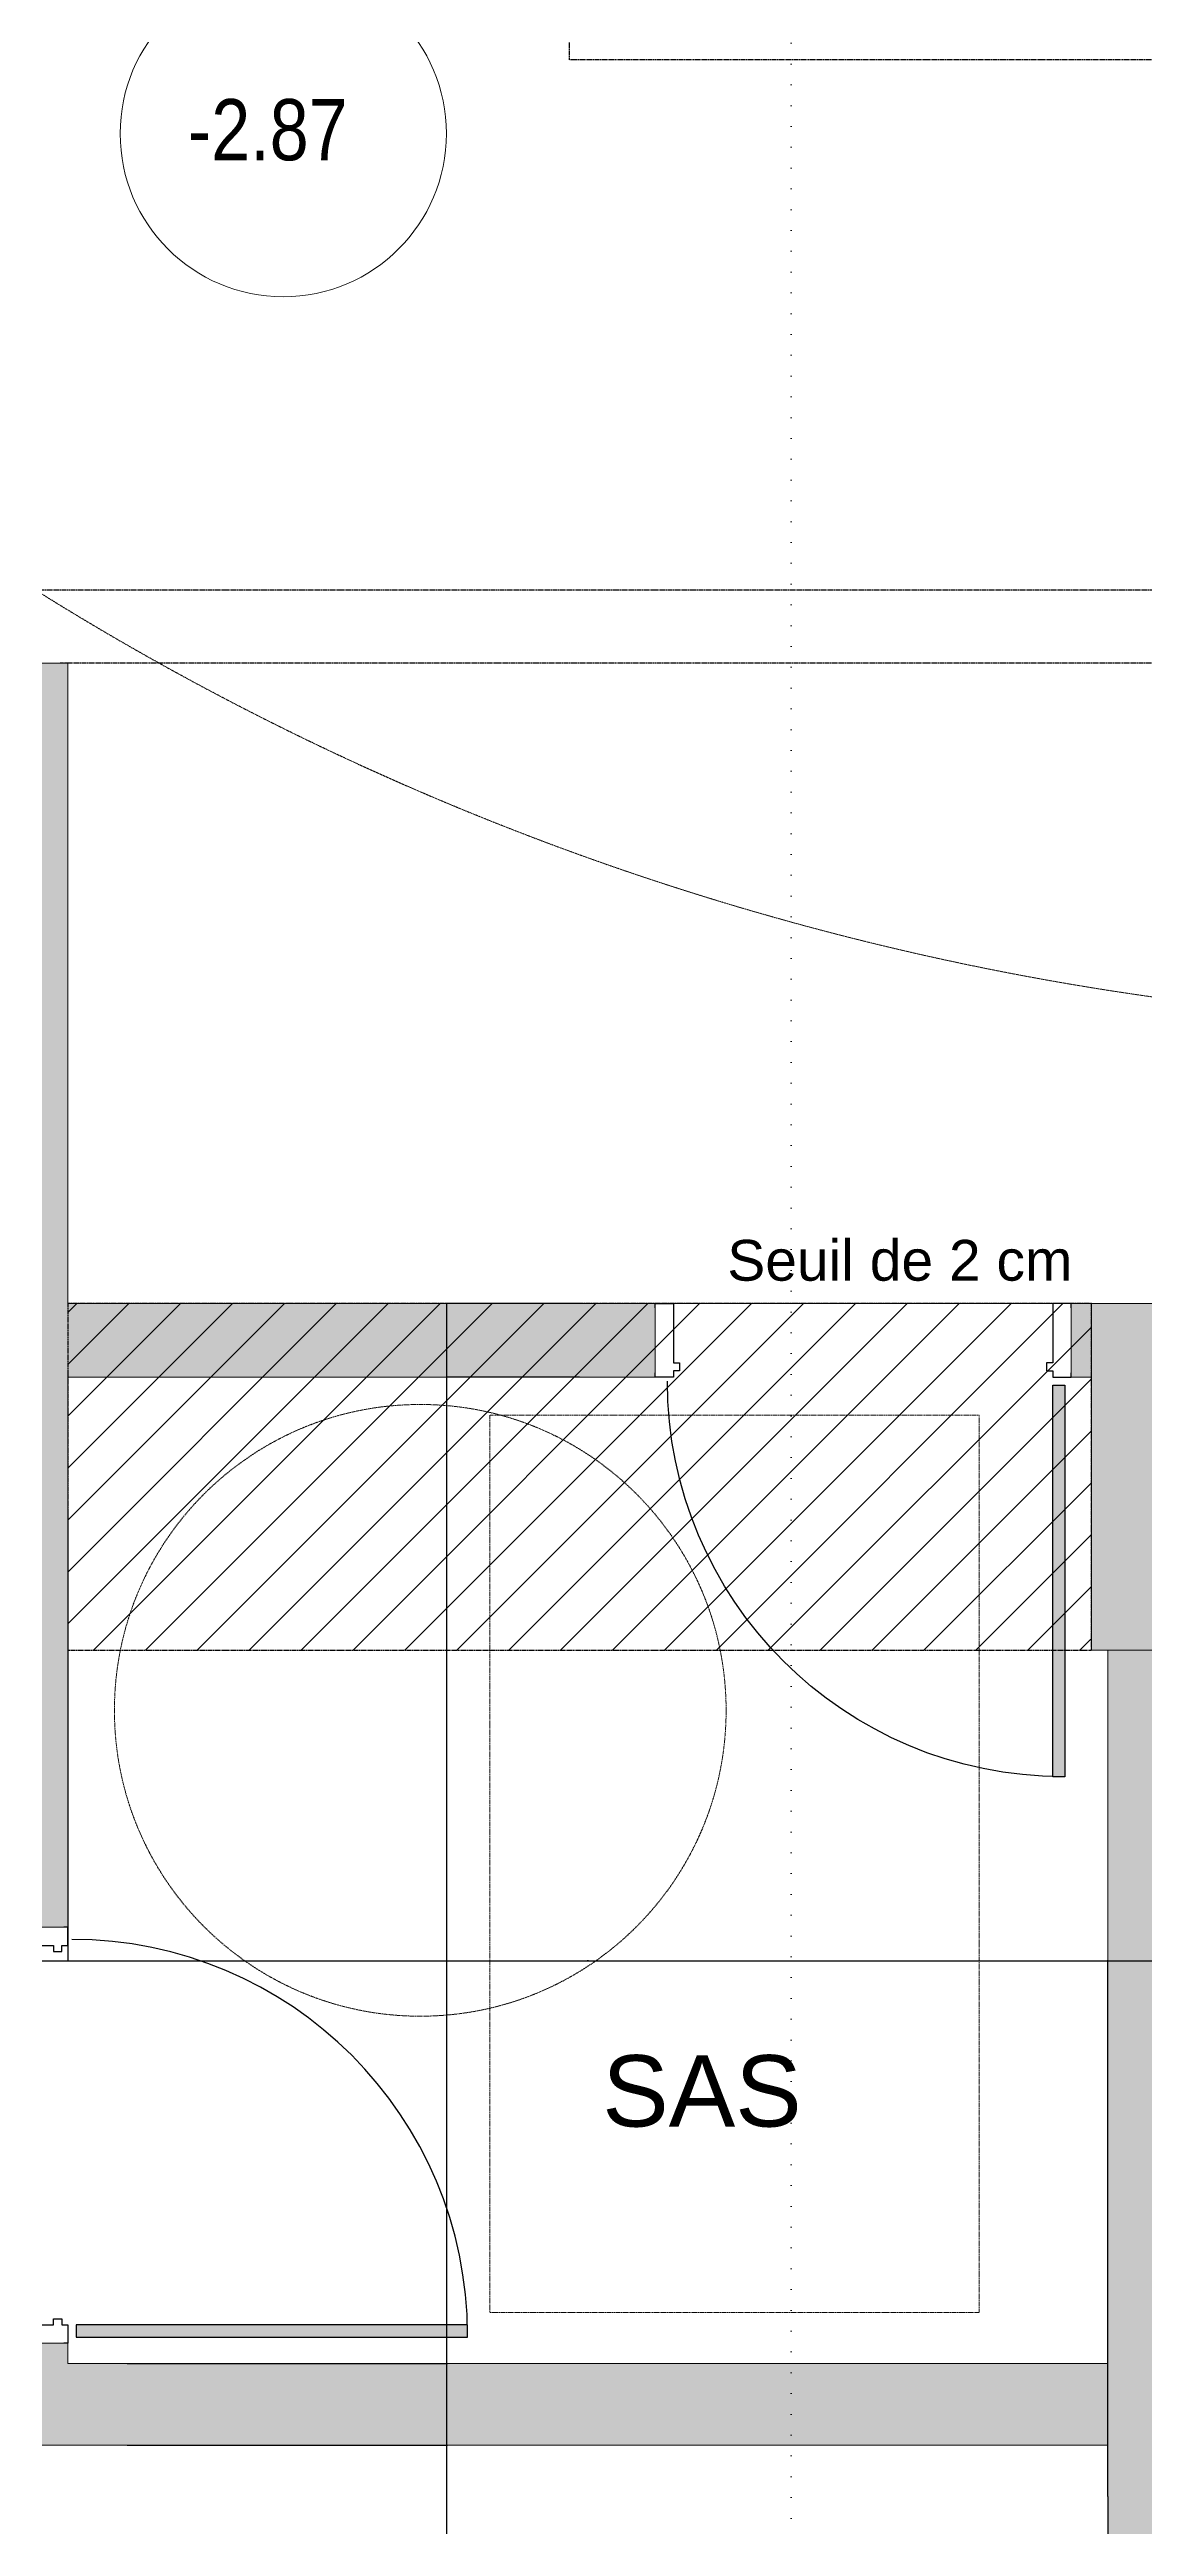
# Model space of a CAD drawing. Header units: centimetres. Extents: x -4990 to 114398, y -61489 to -12305.
# Drawn here: x 57689 to 57958, y -15724 to -15117 of the extents above; entities that cross this region are included whole.
import ezdxf

# ---------------------------------------------------------------- set-up
doc = ezdxf.new("R2010")
doc.units = ezdxf.units.CM
doc.header["$LTSCALE"] = 0.5
for name, pattern in [('Pointillé 1', [0.09, 0.05, -0.04]), ('Pointillé 1_5', [0.125, 0.075, -0.05]), ('Pointillé 3', [0.25, 0.15, -0.1]), ('Points 2', [0.1, 0, -0.1])]:
    doc.linetypes.add(name, pattern=pattern)
doc.layers.get('0').update_dxf_attribs({"linetype": 'CONTINUOUS'})
doc.layers.get('DEFPOINTS').update_dxf_attribs({"linetype": 'CONTINUOUS'})
for name, color, linetype in [('1  Hachures_coupées', 7, 'CONTINUOUS'), ('1  MURS', 7, 'CONTINUOUS'), ('1  Portes', 7, 'CONTINUOUS'), ('1 Poutres', 7, 'CONTINUOUS'), ('6 COMPL 2D', 7, 'CONTINUOUS'), ('6 Compl 2D 2 Détails', 7, 'CONTINUOUS'), ('6 Compl 2D 3 Détails', 7, 'CONTINUOUS'), ('6 Traits de Coupes', 7, 'CONTINUOUS'), ('8  TEXTES', 7, 'CONTINUOUS'), ('9  COTATIONS', 7, 'CONTINUOUS')]:
    doc.layers.add(name, color=color, linetype=linetype)
doc.styles.get("Standard").update_dxf_attribs({"font": 'arial.ttf'})
doc.styles.add('STYLE_GENERE_2', font='')
doc.styles.add('STYLE_GENERE_3', font='')
doc.styles.get('STYLE_GENERE_2').set_extended_font_data('Univers LT 57 Condensed')
doc.styles.get('STYLE_GENERE_3').set_extended_font_data('Arial Occidental')
doc.dimstyles.new('STYLE_GENERE__2', dxfattribs={"dimtxt": 0.1, "dimasz": 0.095, "dimexe": 0.18, "dimexo": 0, "dimgap": 0.09, "dimtad": 1, "dimtih": 1, "dimtoh": 1, "dimdec": 0, "dimlfac": 100, "dimzin": 0, "dimdsep": 46, "dimtxsty": 'STYLE_GENERE_3', "dimblk": 'ARROWHEAD_7', "dimblk1": 'ARROWHEAD_7', "dimblk2": 'ARROWHEAD_7', "dimcen": 0.09, "dimclrd": 7, "dimclre": 7, "dimclrt": 256, "dimadec": 1, "dimazin": 0, "dimtfac": 1, "dimtdec": 4, "dimtmove": 0, "dimatfit": 3, "dimfxl": 1, "dimtolj": 1, "dimtzin": 0, "dimarcsym": 0})
doc.dimstyles.new('STYLE_GENERE__4', dxfattribs={"dimtxt": 0.1, "dimasz": 0.095, "dimexe": 0.18, "dimexo": 0, "dimgap": 0.09, "dimtad": 1, "dimdec": 0, "dimlfac": 100, "dimzin": 0, "dimdsep": 46, "dimtxsty": 'STYLE_GENERE_3', "dimblk": 'ARROWHEAD_7', "dimblk1": 'ARROWHEAD_7', "dimblk2": 'ARROWHEAD_7', "dimcen": 0.09, "dimclrd": 7, "dimclre": 7, "dimclrt": 256, "dimadec": 1, "dimazin": 0, "dimtfac": 1, "dimtdec": 4, "dimtmove": 0, "dimatfit": 3, "dimfxl": 1, "dimtolj": 1, "dimtzin": 0, "dimarcsym": 0})

# ---------------------------------------------------------------- blocks, each defined once
blk = doc.blocks.new('Porte int 1v')
at = {"layer": '1  Hachures_coupées', "linetype": 'Continuous', "lineweight": 0}
blk.add_hatch(color=255, dxfattribs=at).paths.add_polyline_path([(0.495, 0.98), (0.465, 0.98), (0.465, 0.02), (0.495, 0.02)], flags=0)
at = {"layer": '1  Portes', "linetype": 'Continuous'}
for p, q in [((0.495, 0.98), (0.465, 0.98)), ((0.465, 0.98), (0.465, 0.02)), ((0.495, 0.02), (0.495, 0.98)), ((-0.465, 0), (-0.51, 0)), ((-0.51, 0), (-0.51, -0.01)), ((-0.465, -0.015), (-0.465, 0)), ((0.465, 0.02), (0.495, 0.02)), ((0.465, -0.015), (0.465, 0)), ((0.465, 0), (0.51, 0)), ((0.51, 0), (0.51, -0.01)), ((-0.45, -0.015), (-0.465, -0.015)), ((-0.465, -0.2), (-0.465, -0.035)), ((-0.465, -0.035), (-0.45, -0.035)), ((-0.45, -0.035), (-0.45, -0.015)), ((0.45, -0.035), (0.45, -0.015)), ((0.45, -0.015), (0.465, -0.015)), ((0.465, -0.035), (0.45, -0.035)), ((0.465, -0.2), (0.465, -0.035)), ((-0.51, -0.19), (-0.51, -0.2)), ((-0.51, -0.2), (-0.465, -0.2)), ((0.51, -0.2), (0.465, -0.2)), ((0.51, -0.19), (0.51, -0.2))]:
    blk.add_line(p, q, dxfattribs=at)
blk.add_arc((0.49, 0.01), 0.97, 90, 180, dxfattribs=at)
blk = doc.blocks.new('Mur_341_2', base_point=(14.42, 8.3751))
at = {"layer": '1  Hachures_coupées', "linetype": 'Continuous', "lineweight": 0, "true_color": 0x8080c0}
for points in [[(14.22, 5.276), (14.42, 5.276), (14.42, 8.3751), (14.22, 8.1751)], [(14.22, 4.206), (14.42, 4.206), (14.42, 4.256), (14.22, 4.256)]]:
    blk.add_hatch(color=163, dxfattribs=at).paths.add_polyline_path(points, flags=0)
at = {"layer": '1  MURS', "color": 5, "linetype": 'Continuous', "lineweight": 0}
for p, q in [((14.42, 6.8051), (14.42, 8.3751)), ((14.22, 8.1751), (14.22, 5.276)), ((14.42, 5.276), (14.42, 6.6251)), ((14.42, 5.276), (14.22, 5.276)), ((14.42, 4.256), (14.22, 4.256)), ((14.22, 4.256), (14.22, 4.206)), ((14.42, 4.206), (14.42, 4.256))]:
    blk.add_line(p, q, dxfattribs=at)
at = {"layer": '1  Portes', "color": 135, "linetype": 'Continuous', "lineweight": 0, "rotation": 270}
blk.add_blockref('Porte int 1v', (14.42, 4.766), dxfattribs=at)
blk = doc.blocks.new('Mur_331_2', base_point=(16.97, 1.8051))
at = {"layer": '1  Hachures_coupées', "linetype": 'Continuous', "lineweight": 0, "true_color": 0x8080c0}
blk.add_hatch(color=163, dxfattribs=at).paths.add_polyline_path([(17.15, 2.0051), (17.15, 5.9551), (16.97, 5.9551), (16.97, 2.0051)], flags=0)
at = {"layer": '1  MURS', "color": 5, "linetype": 'Continuous', "lineweight": 0}
for p, q in [((16.97, 5.9551), (17.15, 5.9551)), ((16.97, 5.9551), (16.97, 4.206)), ((17.15, 2.0051), (17.15, 5.9551)), ((16.97, 4.006), (16.97, 2.0051))]:
    blk.add_line(p, q, dxfattribs=at)
blk = doc.blocks.new('Porte int 1v_3')
at = {"layer": '1  Hachures_coupées', "linetype": 'Continuous', "lineweight": 0}
blk.add_hatch(color=255, dxfattribs=at).paths.add_polyline_path([(0.495, 0.98), (0.465, 0.98), (0.465, 0.02), (0.495, 0.02)], flags=0)
at = {"layer": '1  Portes', "linetype": 'Continuous'}
for p, q in [((0.495, 0.98), (0.465, 0.98)), ((0.465, 0.98), (0.465, 0.02)), ((0.495, 0.02), (0.495, 0.98)), ((-0.465, 0), (-0.51, 0)), ((-0.51, 0), (-0.51, -0.01)), ((-0.465, -0.015), (-0.465, 0)), ((0.465, 0.02), (0.495, 0.02)), ((0.465, -0.015), (0.465, 0)), ((0.465, 0), (0.51, 0)), ((0.51, 0), (0.51, -0.01)), ((-0.45, -0.015), (-0.465, -0.015)), ((-0.465, -0.18), (-0.465, -0.035)), ((-0.465, -0.035), (-0.45, -0.035)), ((-0.45, -0.035), (-0.45, -0.015)), ((0.45, -0.035), (0.45, -0.015)), ((0.45, -0.015), (0.465, -0.015)), ((0.465, -0.035), (0.45, -0.035)), ((0.465, -0.18), (0.465, -0.035)), ((-0.51, -0.17), (-0.51, -0.18)), ((-0.51, -0.18), (-0.465, -0.18)), ((0.51, -0.18), (0.465, -0.18)), ((0.51, -0.17), (0.51, -0.18))]:
    blk.add_line(p, q, dxfattribs=at)
blk.add_arc((0.49, 0.01), 0.97, 90, 180, dxfattribs=at)
blk = doc.blocks.new('Mur_274_2', base_point=(14.42, 6.6251))
at = {"layer": '1  Hachures_coupées', "linetype": 'Continuous', "lineweight": 0, "true_color": 0x8080c0}
for points in [[(14.42, 6.8051), (14.42, 6.6251), (15.86, 6.6251), (15.86, 6.8051)], [(16.88, 6.8051), (16.88, 6.6251), (16.93, 6.6251), (16.93, 6.8051)]]:
    blk.add_hatch(color=163, dxfattribs=at).paths.add_polyline_path(points, flags=0)
at = {"layer": '1  MURS', "color": 5, "linetype": 'Continuous', "lineweight": 0}
for p, q in [((15.86, 6.8051), (14.42, 6.8051)), ((15.86, 6.6251), (15.86, 6.8051)), ((16.88, 6.6251), (16.88, 6.8051)), ((16.93, 6.8051), (16.88, 6.8051)), ((16.93, 6.6251), (16.93, 6.8051)), ((14.42, 6.6251), (15.86, 6.6251)), ((16.88, 6.6251), (16.93, 6.6251))]:
    blk.add_line(p, q, dxfattribs=at)
at = {"layer": '1  Portes', "color": 135, "linetype": 'Continuous', "lineweight": 0, "xscale": -1, "rotation": 180}
blk.add_blockref('Porte int 1v_3', (16.37, 6.6251), dxfattribs=at)
blk = doc.blocks.new('Mur_334_2', base_point=(17.15, 6.8051))
at = {"layer": '1  Hachures_coupées', "linetype": 'Continuous', "lineweight": 0, "true_color": 0x8080c0}
blk.add_hatch(color=163, dxfattribs=at).paths.add_polyline_path([(16.93, 6.8051), (16.93, 5.9551), (17.15, 5.9551), (17.15, 6.8051)], flags=0)
at = {"layer": '1 Poutres', "color": 5, "linetype": 'Continuous', "lineweight": 0}
for p, q in [((16.93, 6.8051), (16.93, 5.9551)), ((17.15, 6.8051), (16.93, 6.8051)), ((17.15, 5.9551), (17.15, 6.8051)), ((16.93, 5.9551), (17.15, 5.9551))]:
    blk.add_line(p, q, dxfattribs=at)
blk = doc.blocks.new('Mur_2295_2', base_point=(12.16, 4.206))
at = {"layer": '1  Hachures_coupées', "linetype": 'Continuous', "lineweight": 0, "true_color": 0x8080c0}
for points in [[(12.6, 4.006), (12.6, 4.206), (12.34, 4.206), (12.34, 4.006)], [(16.97, 4.006), (16.97, 4.206), (13.62, 4.206), (13.62, 4.006)]]:
    blk.add_hatch(color=163, dxfattribs=at).paths.add_polyline_path(points, flags=0)
at = {"layer": '1  MURS', "color": 5, "linetype": 'Continuous', "lineweight": 0}
for p, q in [((12.6, 4.206), (12.34, 4.206)), ((12.6, 4.206), (12.6, 4.006)), ((13.62, 4.206), (13.62, 4.006)), ((14.22, 4.206), (13.62, 4.206)), ((16.97, 4.206), (14.42, 4.206)), ((12.34, 4.006), (12.6, 4.006)), ((13.62, 4.006), (16.97, 4.006))]:
    blk.add_line(p, q, dxfattribs=at)
at = {"layer": '1  Portes', "color": 135, "linetype": 'Continuous', "lineweight": 0, "rotation": 180}
blk.add_blockref('Porte int 1v', (13.11, 4.006), dxfattribs=at)
blk = doc.blocks.new('ARROWHEAD_7')
at = {"color": 0, "linetype": 'Continuous', "lineweight": 0}
for p, q in [((0, 0), (-1, 0)), ((-0.25, 0), (0.25, 0)), ((0, -0.25), (0, 0.25))]:
    blk.add_line(p, q, dxfattribs=at)
blk.add_circle((0, 0), 0.25, dxfattribs=at)
blk = doc.blocks.new('*D699')
at = {"layer": '9  COTATIONS', "color": 7, "linetype": 'Continuous', "lineweight": -2, "transparency": 16777216}
for p, q in [((57966.75, -15399.31), (58225.66, -15399.31)), ((58225.48, -15904.21), (58225.48, -15399.4)), ((57588.59, -15904.31), (58225.66, -15904.31))]:
    blk.add_line(p, q, dxfattribs=at)
at = {"layer": 'DEFPOINTS', "color": 0, "linetype": 'Continuous', "transparency": 16777216}
for p in [(57966.75, -15399.31), (58225.48, -15399.31), (57588.59, -15904.31)]:
    blk.add_point(p, dxfattribs=at)
at = {"layer": '9  COTATIONS', "color": 7, "linetype": 'Continuous', "lineweight": -2, "transparency": 16777216, "xscale": 0.095, "yscale": 0.095, "zscale": 0.095}
for p, rotation in [((58225.48, -15399.31), 90), ((58225.48, -15904.31), 270)]:
    blk.add_blockref('ARROWHEAD_7', p, dxfattribs=dict(at, rotation=rotation))
at = {"layer": '9  COTATIONS', "color": 194, "linetype": 'Continuous', "true_color": 0x50009f, "transparency": 16777216, "insert": (58225.34, -15651.81), "char_height": 0.1, "attachment_point": 5, "rotation": 90, "style": 'STYLE_GENERE_3'}
blk.add_mtext('\\A1;50500', dxfattribs=at)
blk = doc.blocks.new('*D700')
at = {"layer": '9  COTATIONS', "color": 7, "linetype": 'Continuous', "lineweight": -2, "transparency": 16777216}
for p, q in [((57757.75, -14899.31), (58225.66, -14899.31)), ((58225.48, -15399.21), (58225.48, -14899.4)), ((57966.75, -15399.31), (58225.66, -15399.31))]:
    blk.add_line(p, q, dxfattribs=at)
at = {"layer": 'DEFPOINTS', "color": 0, "linetype": 'Continuous', "transparency": 16777216}
for p in [(57757.75, -14899.31), (58225.48, -14899.31), (57966.75, -15399.31)]:
    blk.add_point(p, dxfattribs=at)
at = {"layer": '9  COTATIONS', "color": 7, "linetype": 'Continuous', "lineweight": -2, "transparency": 16777216, "xscale": 0.095, "yscale": 0.095, "zscale": 0.095}
for p, rotation in [((58225.48, -14899.31), 90), ((58225.48, -15399.31), 270)]:
    blk.add_blockref('ARROWHEAD_7', p, dxfattribs=dict(at, rotation=rotation))
at = {"layer": '9  COTATIONS', "color": 194, "linetype": 'Continuous', "true_color": 0x50009f, "transparency": 16777216, "insert": (58225.34, -15149.31), "char_height": 0.1, "attachment_point": 5, "rotation": 90, "style": 'STYLE_GENERE_3'}
blk.add_mtext('\\A1;50000', dxfattribs=at)
blk = doc.blocks.new('*D728')
at = {"layer": '9  COTATIONS', "color": 7, "linetype": 'Continuous', "lineweight": -2, "transparency": 16777216}
for p, q in [((57708.25, -15704.21), (57786.87, -15704.21)), ((57786.69, -15904.21), (57786.69, -15704.31)), ((57588.59, -15904.31), (57786.87, -15904.31))]:
    blk.add_line(p, q, dxfattribs=at)
at = {"layer": 'DEFPOINTS', "color": 0, "linetype": 'Continuous', "transparency": 16777216}
for p in [(57708.25, -15704.21), (57786.69, -15704.21), (57588.59, -15904.31)]:
    blk.add_point(p, dxfattribs=at)
at = {"layer": '9  COTATIONS', "color": 7, "linetype": 'Continuous', "lineweight": -2, "transparency": 16777216, "xscale": 0.095, "yscale": 0.095, "zscale": 0.095}
for p, rotation in [((57786.69, -15704.21), 90), ((57786.69, -15904.31), 270)]:
    blk.add_blockref('ARROWHEAD_7', p, dxfattribs=dict(at, rotation=rotation))
at = {"layer": '9  COTATIONS', "color": 194, "linetype": 'Continuous', "true_color": 0x50009f, "transparency": 16777216, "insert": (57786.55, -15804.26), "char_height": 0.1, "attachment_point": 5, "rotation": 90, "style": 'STYLE_GENERE_3'}
blk.add_mtext('\\A1;20010', dxfattribs=at)
blk = doc.blocks.new('*D729')
at = {"layer": '9  COTATIONS', "color": 7, "linetype": 'Continuous', "lineweight": -2, "transparency": 16777216}
for p, q in [((57708.25, -15684.21), (57786.87, -15684.21)), ((57786.69, -15704.12), (57786.69, -15684.31)), ((57708.25, -15704.21), (57786.87, -15704.21))]:
    blk.add_line(p, q, dxfattribs=at)
at = {"layer": 'DEFPOINTS', "color": 0, "linetype": 'Continuous', "transparency": 16777216}
for p in [(57708.25, -15684.21), (57786.69, -15684.21), (57708.25, -15704.21)]:
    blk.add_point(p, dxfattribs=at)
at = {"layer": '9  COTATIONS', "color": 7, "linetype": 'Continuous', "lineweight": -2, "transparency": 16777216, "xscale": 0.095, "yscale": 0.095, "zscale": 0.095}
for p, rotation in [((57786.69, -15684.21), 90), ((57786.69, -15704.21), 270)]:
    blk.add_blockref('ARROWHEAD_7', p, dxfattribs=dict(at, rotation=rotation))
at = {"layer": '9  COTATIONS', "color": 194, "linetype": 'Continuous', "true_color": 0x50009f, "transparency": 16777216, "insert": (57786.55, -15694.21), "char_height": 0.1, "attachment_point": 5, "rotation": 90, "style": 'STYLE_GENERE_3'}
blk.add_mtext('\\A1;2000', dxfattribs=at)
blk = doc.blocks.new('*D730')
at = {"layer": '9  COTATIONS', "color": 7, "linetype": 'Continuous', "lineweight": -2, "transparency": 16777216}
for p, q in [((57819.25, -15442.31), (57786.51, -15442.31)), ((57786.69, -15684.12), (57786.69, -15442.4)), ((57708.25, -15684.21), (57786.87, -15684.21))]:
    blk.add_line(p, q, dxfattribs=at)
at = {"layer": 'DEFPOINTS', "color": 0, "linetype": 'Continuous', "transparency": 16777216}
for p in [(57786.69, -15442.31), (57819.25, -15442.31), (57708.25, -15684.21)]:
    blk.add_point(p, dxfattribs=at)
at = {"layer": '9  COTATIONS', "color": 7, "linetype": 'Continuous', "lineweight": -2, "transparency": 16777216, "xscale": 0.095, "yscale": 0.095, "zscale": 0.095}
for p, rotation in [((57786.69, -15442.31), 90), ((57786.69, -15684.21), 270)]:
    blk.add_blockref('ARROWHEAD_7', p, dxfattribs=dict(at, rotation=rotation))
at = {"layer": '9  COTATIONS', "color": 194, "linetype": 'Continuous', "true_color": 0x50009f, "transparency": 16777216, "insert": (57786.55, -15563.26), "char_height": 0.1, "attachment_point": 5, "rotation": 90, "style": 'STYLE_GENERE_3'}
blk.add_mtext('\\A1;24190', dxfattribs=at)
blk = doc.blocks.new('*D731')
at = {"layer": '9  COTATIONS', "color": 7, "linetype": 'Continuous', "lineweight": -2, "transparency": 16777216}
for p, q in [((57819.25, -15424.31), (57786.51, -15424.31)), ((57786.69, -15442.21), (57786.69, -15424.4)), ((57819.25, -15442.31), (57786.51, -15442.31))]:
    blk.add_line(p, q, dxfattribs=at)
at = {"layer": 'DEFPOINTS', "color": 0, "linetype": 'Continuous', "transparency": 16777216}
for p in [(57786.69, -15424.31), (57819.25, -15424.31), (57819.25, -15442.31)]:
    blk.add_point(p, dxfattribs=at)
at = {"layer": '9  COTATIONS', "color": 7, "linetype": 'Continuous', "lineweight": -2, "transparency": 16777216, "xscale": 0.095, "yscale": 0.095, "zscale": 0.095}
for p, rotation in [((57786.69, -15424.31), 90), ((57786.69, -15442.31), 270)]:
    blk.add_blockref('ARROWHEAD_7', p, dxfattribs=dict(at, rotation=rotation))
at = {"layer": '9  COTATIONS', "color": 194, "linetype": 'Continuous', "true_color": 0x50009f, "transparency": 16777216, "insert": (57786.55, -15433.31), "char_height": 0.1, "attachment_point": 5, "rotation": 90, "style": 'STYLE_GENERE_3'}
blk.add_mtext('\\A1;1800', dxfattribs=at)
blk = doc.blocks.new('Plan de coupe_4_2', base_point=(23.4611, 25.6543))
at = {"layer": '6 Traits de Coupes', "color": 142, "linetype": 'Points 2', "lineweight": 0, "true_color": 0x009de0}
blk.add_line((16.1939, 25.6543), (16.1939, -0.2065), dxfattribs=at)
blk = doc.blocks.new('Mur_343_2', base_point=(12.4, 8.3751))
at = {"layer": '1  Hachures_coupées', "linetype": 'Continuous', "lineweight": 0, "true_color": 0x8080c0}
blk.add_hatch(color=163, dxfattribs=at).paths.add_polyline_path([(12.6, 8.1751), (14.22, 8.1751), (14.42, 8.3751), (12.4, 8.3751)], flags=0)
at = {"layer": '1  MURS', "color": 5, "linetype": 'Continuous', "lineweight": 0}
for p, q in [((14.42, 8.3751), (12.4, 8.3751)), ((12.6, 8.1751), (14.22, 8.1751))]:
    blk.add_line(p, q, dxfattribs=at)
blk = doc.blocks.new('*D661')
at = {"layer": '9  COTATIONS', "color": 7, "linetype": 'Continuous', "lineweight": -2, "transparency": 16777216}
for p, q in [((57673.75, -15475.76), (57673.75, -15585.67)), ((57693.75, -15475.76), (57693.75, -15585.67)), ((57673.85, -15585.49), (57693.66, -15585.49))]:
    blk.add_line(p, q, dxfattribs=at)
at = {"layer": 'DEFPOINTS', "color": 0, "linetype": 'Continuous', "transparency": 16777216}
for p in [(57673.75, -15475.76), (57693.75, -15475.76), (57693.75, -15585.49)]:
    blk.add_point(p, dxfattribs=at)
at = {"layer": '9  COTATIONS', "color": 7, "linetype": 'Continuous', "lineweight": -2, "transparency": 16777216, "xscale": 0.095, "yscale": 0.095, "zscale": 0.095, "rotation": 180}
blk.add_blockref('ARROWHEAD_7', (57673.75, -15585.49), dxfattribs=at)
at = {"layer": '9  COTATIONS', "color": 7, "linetype": 'Continuous', "lineweight": -2, "transparency": 16777216, "xscale": 0.095, "yscale": 0.095, "zscale": 0.095}
blk.add_blockref('ARROWHEAD_7', (57693.75, -15585.49), dxfattribs=at)
at = {"layer": '9  COTATIONS', "color": 194, "linetype": 'Continuous', "true_color": 0x50009f, "transparency": 16777216, "insert": (57683.75, -15585.35), "char_height": 0.1, "attachment_point": 5, "style": 'STYLE_GENERE_3'}
blk.add_mtext('\\A1;2000', dxfattribs=at)
blk = doc.blocks.new('*D662')
at = {"layer": '9  COTATIONS', "color": 7, "linetype": 'Continuous', "lineweight": -2, "transparency": 16777216}
for p, q in [((57693.75, -15475.76), (57693.75, -15585.67)), ((57693.85, -15585.49), (57948.66, -15585.49)), ((57948.75, -15716.81), (57948.75, -15585.31))]:
    blk.add_line(p, q, dxfattribs=at)
at = {"layer": 'DEFPOINTS', "color": 0, "linetype": 'Continuous', "transparency": 16777216}
for p in [(57693.75, -15475.76), (57948.75, -15585.49), (57948.75, -15716.81)]:
    blk.add_point(p, dxfattribs=at)
at = {"layer": '9  COTATIONS', "color": 7, "linetype": 'Continuous', "lineweight": -2, "transparency": 16777216, "xscale": 0.095, "yscale": 0.095, "zscale": 0.095, "rotation": 180}
blk.add_blockref('ARROWHEAD_7', (57693.75, -15585.49), dxfattribs=at)
at = {"layer": '9  COTATIONS', "color": 7, "linetype": 'Continuous', "lineweight": -2, "transparency": 16777216, "xscale": 0.095, "yscale": 0.095, "zscale": 0.095}
blk.add_blockref('ARROWHEAD_7', (57948.75, -15585.49), dxfattribs=at)
at = {"layer": '9  COTATIONS', "color": 194, "linetype": 'Continuous', "true_color": 0x50009f, "transparency": 16777216, "insert": (57821.25, -15585.35), "char_height": 0.1, "attachment_point": 5, "style": 'STYLE_GENERE_3'}
blk.add_mtext('\\A1;25500', dxfattribs=at)
blk = doc.blocks.new('*D663')
at = {"layer": '9  COTATIONS', "color": 7, "linetype": 'Continuous', "lineweight": -2, "transparency": 16777216}
for p, q in [((57948.75, -15716.81), (57948.75, -15585.31)), ((57948.85, -15585.49), (57966.66, -15585.49)), ((57966.75, -15716.81), (57966.75, -15585.31))]:
    blk.add_line(p, q, dxfattribs=at)
at = {"layer": 'DEFPOINTS', "color": 0, "linetype": 'Continuous', "transparency": 16777216}
for p in [(57966.75, -15585.49), (57948.75, -15716.81), (57966.75, -15716.81)]:
    blk.add_point(p, dxfattribs=at)
at = {"layer": '9  COTATIONS', "color": 7, "linetype": 'Continuous', "lineweight": -2, "transparency": 16777216, "xscale": 0.095, "yscale": 0.095, "zscale": 0.095, "rotation": 180}
blk.add_blockref('ARROWHEAD_7', (57948.75, -15585.49), dxfattribs=at)
at = {"layer": '9  COTATIONS', "color": 7, "linetype": 'Continuous', "lineweight": -2, "transparency": 16777216, "xscale": 0.095, "yscale": 0.095, "zscale": 0.095}
blk.add_blockref('ARROWHEAD_7', (57966.75, -15585.49), dxfattribs=at)
at = {"layer": '9  COTATIONS', "color": 194, "linetype": 'Continuous', "true_color": 0x50009f, "transparency": 16777216, "insert": (57957.75, -15585.35), "char_height": 0.1, "attachment_point": 5, "style": 'STYLE_GENERE_3'}
blk.add_mtext('\\A1;1800', dxfattribs=at)
blk = doc.blocks.new('*D674')
at = {"layer": '9  COTATIONS', "color": 7, "linetype": 'Continuous', "lineweight": -2, "transparency": 16777216}
for p, q in [((57948.75, -15716.81), (57948.75, -15877.55)), ((57485.75, -15779.3), (57485.75, -15877.55)), ((57485.85, -15877.37), (57948.66, -15877.37))]:
    blk.add_line(p, q, dxfattribs=at)
at = {"layer": 'DEFPOINTS', "color": 0, "linetype": 'Continuous', "transparency": 16777216}
for p in [(57948.75, -15716.81), (57485.75, -15779.3), (57948.75, -15877.37)]:
    blk.add_point(p, dxfattribs=at)
at = {"layer": '9  COTATIONS', "color": 7, "linetype": 'Continuous', "lineweight": -2, "transparency": 16777216, "xscale": 0.095, "yscale": 0.095, "zscale": 0.095, "rotation": 180}
blk.add_blockref('ARROWHEAD_7', (57485.75, -15877.37), dxfattribs=at)
at = {"layer": '9  COTATIONS', "color": 7, "linetype": 'Continuous', "lineweight": -2, "transparency": 16777216, "xscale": 0.095, "yscale": 0.095, "zscale": 0.095}
blk.add_blockref('ARROWHEAD_7', (57948.75, -15877.37), dxfattribs=at)
at = {"layer": '9  COTATIONS', "color": 194, "linetype": 'Continuous', "true_color": 0x50009f, "transparency": 16777216, "insert": (57717.25, -15877.23), "char_height": 0.1, "attachment_point": 5, "style": 'STYLE_GENERE_3'}
blk.add_mtext('\\A1;46300', dxfattribs=at)
blk = doc.blocks.new('*D675')
at = {"layer": '9  COTATIONS', "color": 7, "linetype": 'Continuous', "lineweight": -2, "transparency": 16777216}
for p, q in [((57948.75, -15716.81), (57948.75, -15877.55)), ((57966.75, -15716.81), (57966.75, -15877.55)), ((57948.85, -15877.37), (57966.66, -15877.37))]:
    blk.add_line(p, q, dxfattribs=at)
at = {"layer": 'DEFPOINTS', "color": 0, "linetype": 'Continuous', "transparency": 16777216}
for p in [(57948.75, -15716.81), (57966.75, -15716.81), (57966.75, -15877.37)]:
    blk.add_point(p, dxfattribs=at)
at = {"layer": '9  COTATIONS', "color": 7, "linetype": 'Continuous', "lineweight": -2, "transparency": 16777216, "xscale": 0.095, "yscale": 0.095, "zscale": 0.095, "rotation": 180}
blk.add_blockref('ARROWHEAD_7', (57948.75, -15877.37), dxfattribs=at)
at = {"layer": '9  COTATIONS', "color": 7, "linetype": 'Continuous', "lineweight": -2, "transparency": 16777216, "xscale": 0.095, "yscale": 0.095, "zscale": 0.095}
blk.add_blockref('ARROWHEAD_7', (57966.75, -15877.37), dxfattribs=at)
at = {"layer": '9  COTATIONS', "color": 194, "linetype": 'Continuous', "true_color": 0x50009f, "transparency": 16777216, "insert": (57957.75, -15877.23), "char_height": 0.1, "attachment_point": 5, "style": 'STYLE_GENERE_3'}
blk.add_mtext('\\A1;1800', dxfattribs=at)

msp = doc.modelspace()

# ---------------------------------------------------------------- hatches: boundary and pattern name
at = {"layer": '1  Hachures_coupées', "linetype": 'Continuous'}
h = msp.add_hatch(dxfattribs=at)
h.set_pattern_fill('BLOC_THERMIQUE_0002', color=256, scale=100, style=0, pattern_type=2)
h.set_pattern_definition([(45, (56251.751, -16104.815), (-6.36396, 6.36396), [])])
h.paths.add_polyline_path([(57693.751, -15509.306), (57944.75, -15509.306), (57944.75, -15424.31), (57693.751, -15424.31)])

# ---------------------------------------------------------------- linework, layer by layer
at = {"layer": '1  Hachures_coupées', "linetype": 'Pointillé 1', "flags": 128}
msp.add_lwpolyline([(57693.751, -15509.306), (57944.75, -15509.306), (57944.75, -15424.31), (57693.751, -15424.31)], close=True, dxfattribs=at)
at = {"layer": '6 COMPL 2D', "linetype": 'Pointillé 1_5'}
for p, q in [((57816.751, -15119.303), (57816.751, -14460.303)), ((58279.751, -15119.303), (57816.751, -15119.303)), ((57493.751, -15249.303), (58429.751, -15249.303)), ((58447.751, -15267.303), (57691.751, -15267.303))]:
    msp.add_line(p, q, dxfattribs=at)
at = {"layer": '6 COMPL 2D', "color": 18, "linetype": 'Continuous', "lineweight": 0}
msp.add_circle((57746.57, -15137.425), 40, dxfattribs=at)
at = {"layer": '6 COMPL 2D', "color": 194, "linetype": 'Pointillé 3', "lineweight": 0, "true_color": 0x50009f}
for centre, start, end in [((57021.767, -14644.017), 269.848894, 0), ((58057.073, -14655.911), 180, 270.151106)]:
    msp.add_arc(centre, 700, start, end, dxfattribs=at)
at = {"layer": '6 Compl 2D 2 Détails', "color": 18, "linetype": 'Continuous', "lineweight": 0}
msp.add_line((57939.75, -15424.31), (57837.75, -15424.31), dxfattribs=at)
at = {"layer": '6 Compl 2D 3 Détails', "color": 18, "linetype": 'Pointillé 1', "lineweight": 0, "flags": 128}
msp.add_lwpolyline([(57917.197, -15451.666), (57797.197, -15451.666), (57797.197, -15671.666), (57917.197, -15671.666)], close=True, dxfattribs=at)
at = {"layer": '6 Compl 2D 3 Détails', "color": 18, "linetype": 'Pointillé 1', "lineweight": 0}
msp.add_circle((57780.162, -15524.043), 75, dxfattribs=at)

# ---------------------------------------------------------------- block references
at = {"layer": '1  MURS', "color": 5, "lineweight": 0, "xscale": 100, "yscale": 100, "zscale": 100}
for name, p in [('Mur_343_2', (57491.751, -15267.303)), ('Mur_341_2', (57693.751, -15267.303)), ('Mur_274_2', (57693.751, -15442.31)), ('Mur_331_2', (57948.75, -15924.307)), ('Mur_2295_2', (57467.751, -15684.211))]:
    msp.add_blockref(name, p, dxfattribs=at)
at = {"layer": '1 Poutres', "color": 5, "lineweight": 0, "xscale": 100, "yscale": 100, "zscale": 100}
msp.add_blockref('Mur_334_2', (57966.75, -15424.31), dxfattribs=at)
at = {"layer": '6 Traits de Coupes', "color": 142, "lineweight": 0, "true_color": 0x009de0, "xscale": 100, "yscale": 100, "zscale": 100}
msp.add_blockref('Plan de coupe_4_2', (58597.86, -13539.38), dxfattribs=at)

# ---------------------------------------------------------------- texts
at = {"layer": '8  TEXTES', "linetype": 'Continuous', "insert": (57723.187, -15136.568), "char_height": 15, "attachment_point": 4, "style": 'STYLE_GENERE_2'}
msp.add_mtext('{-2.87}', dxfattribs=at)
at = {"layer": '8  TEXTES', "linetype": 'Continuous', "attachment_point": 7}
for s, insert, char_height in [('{Seuil de 2 cm}', (57855.453, -15418.833), 10), ('{SAS}', (57824.786, -15626.35), 17.5)]:
    msp.add_mtext(s, dxfattribs=dict(at, insert=insert, char_height=char_height))

# ---------------------------------------------------------------- dimensions: what is measured, and where the dimension line sits
at = {"layer": '9  COTATIONS', "linetype": 'Continuous'}
for base, p1, p2, picture, middle in [((58225.479, -14899.306), (57966.75, -15399.31), (57757.752, -14899.306), '*D700', (58225.339, -15149.308)), ((58225.479, -15399.31), (57588.594, -15904.309), (57966.75, -15399.31), '*D699', (58225.339, -15651.809)), ((57786.689, -15424.31), (57819.251, -15442.31), (57819.251, -15424.31), '*D731', (57786.549, -15433.31)), ((57786.689, -15442.31), (57708.251, -15684.211), (57819.251, -15442.31), '*D730', (57786.549, -15563.26)), ((57786.689, -15684.211), (57708.251, -15704.211), (57708.251, -15684.211), '*D729', (57786.549, -15694.211)), ((57786.689, -15704.211), (57588.594, -15904.309), (57708.251, -15704.211), '*D728', (57786.549, -15804.26))]:
    dim = msp.add_linear_dim(base=base, p1=p1, p2=p2, angle=90, dimstyle='STYLE_GENERE__4', dxfattribs=at)
    dim.commit()
    dim.dimension.update_dxf_attribs({"geometry": picture, "text_midpoint": middle})
for base, p1, p2, picture, middle in [((57693.751, -15585.491), (57673.751, -15475.757), (57693.751, -15475.757), '*D661', (57683.751, -15585.351)), ((57948.75, -15585.491), (57693.751, -15475.757), (57948.75, -15716.807), '*D662', (57821.251, -15585.351)), ((57966.75, -15585.491), (57948.75, -15716.807), (57966.75, -15716.807), '*D663', (57957.75, -15585.351)), ((57948.75, -15877.366), (57485.751, -15779.305), (57948.75, -15716.807), '*D674', (57717.251, -15877.226)), ((57966.75, -15877.366), (57948.75, -15716.807), (57966.75, -15716.807), '*D675', (57957.75, -15877.226))]:
    dim = msp.add_linear_dim(base=base, p1=p1, p2=p2, dimstyle='STYLE_GENERE__2', dxfattribs=at)
    dim.commit()
    dim.dimension.update_dxf_attribs({"geometry": picture, "text_midpoint": middle})

doc.saveas('drawing.dxf')
